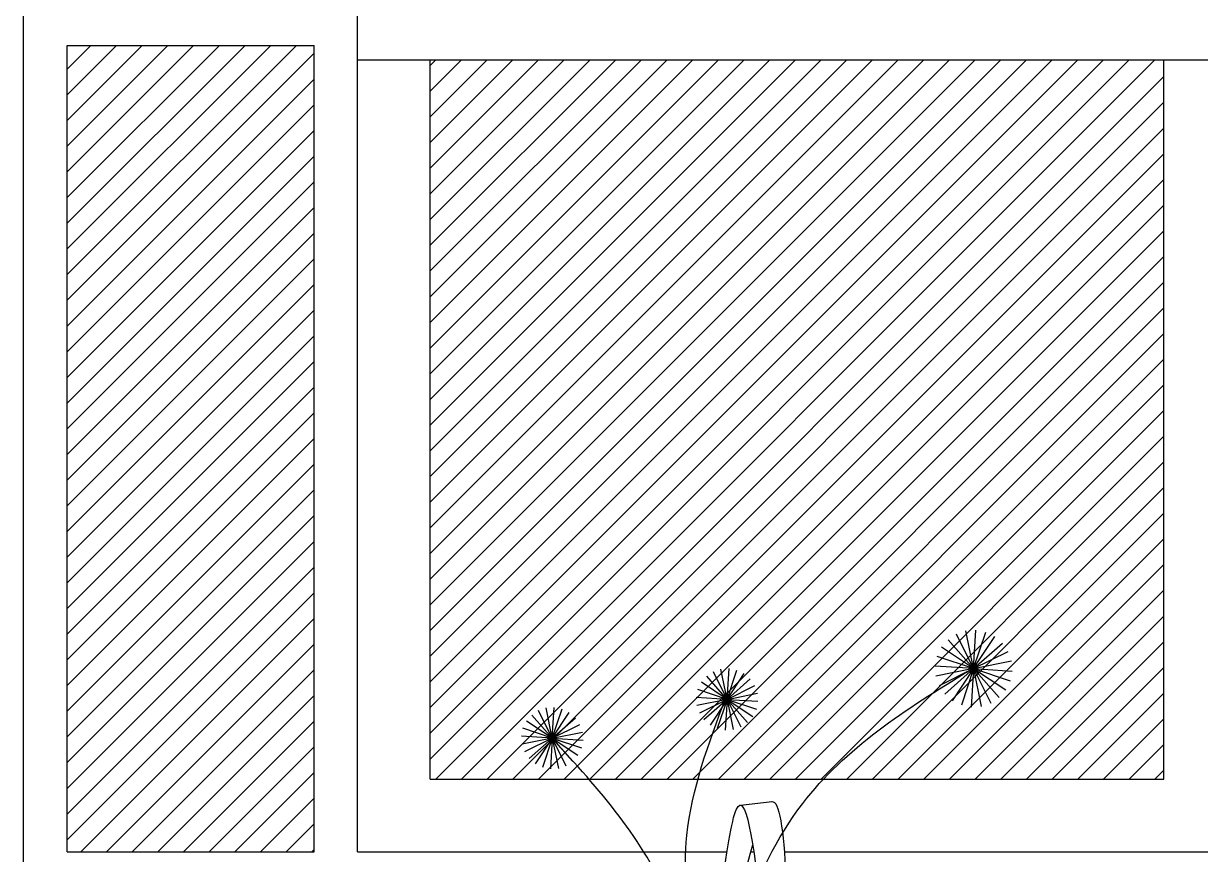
# Model space of a CAD drawing. Extents: x -7 to 295, y -11 to 39.
# Drawn here: x 171.855 to 172.665, y 6.571 to 7.143 of the extents above; entities that cross this region are included whole.
import ezdxf

# ---------------------------------------------------------------- set-up
doc = ezdxf.new("R2010")
doc.units = 0
doc.header["$LTSCALE"] = 20
doc.layers.get('0').update_dxf_attribs({"linetype": 'CONTINUOUS'})
for name, color, linetype in [('TELHADO', 1, 'CONTINUOUS'), ('VEGETAÇÃO', 92, 'CONTINUOUS'), ('VISTAP', 244, 'CONTINUOUS')]:
    doc.layers.add(name, color=color, linetype=linetype)

# ---------------------------------------------------------------- blocks, each defined once
blk = doc.blocks.new('*X272')
at = {"color": 0, "linetype": 'CONTINUOUS'}
for p, q in [((171.8853, 6.97032), (172.04312, 7.12814)), ((171.8853, 6.988), (172.02544, 7.12814)), ((171.8853, 7.00567), (172.00776, 7.12814)), ((171.8853, 7.02335), (171.99009, 7.12814)), ((171.8853, 7.04103), (171.97241, 7.12814)), ((171.8853, 7.05871), (171.95473, 7.12814)), ((171.8853, 7.07638), (171.93705, 7.12814)), ((171.8853, 7.09406), (171.91938, 7.12814)), ((171.8853, 7.11174), (171.9017, 7.12814)), ((171.8853, 6.95264), (172.0553, 7.12264)), ((172.1353, 6.63695), (172.61648, 7.11814)), ((172.1353, 6.65463), (172.5988, 7.11814)), ((172.1353, 6.67231), (172.58113, 7.11814)), ((172.1353, 6.68999), (172.56345, 7.11814)), ((172.1353, 6.70767), (172.54577, 7.11814)), ((172.1353, 6.72534), (172.52809, 7.11814)), ((172.1353, 6.74302), (172.51042, 7.11814)), ((172.1353, 6.7607), (172.49274, 7.11814)), ((172.1353, 6.77838), (172.47506, 7.11814)), ((172.1353, 6.79605), (172.45738, 7.11814)), ((172.1353, 6.81373), (172.43971, 7.11814)), ((172.1353, 6.83141), (172.42203, 7.11814)), ((172.1353, 6.84909), (172.40435, 7.11814)), ((172.1353, 6.86676), (172.38667, 7.11814)), ((172.1353, 6.88444), (172.369, 7.11814)), ((172.1353, 6.90212), (172.35132, 7.11814)), ((172.1353, 6.9198), (172.33364, 7.11814)), ((172.1353, 6.93748), (172.31596, 7.11814)), ((172.1353, 6.95515), (172.29828, 7.11814)), ((172.1353, 6.97283), (172.28061, 7.11814)), ((172.1353, 6.99051), (172.26293, 7.11814)), ((172.1353, 7.00819), (172.24525, 7.11814)), ((172.1353, 7.02586), (172.22757, 7.11814)), ((172.1353, 7.04354), (172.2099, 7.11814)), ((172.1353, 7.06122), (172.19222, 7.11814)), ((172.1353, 7.0789), (172.17454, 7.11814)), ((172.1353, 7.09657), (172.15686, 7.11814)), ((172.1353, 7.11425), (172.13919, 7.11814)), ((172.13916, 6.62314), (172.63416, 7.11814)), ((172.15684, 6.62314), (172.6403, 7.1066)), ((171.8853, 6.93496), (172.0553, 7.10496)), ((171.8853, 6.91728), (172.0553, 7.08728)), ((172.17452, 6.62314), (172.6403, 7.08892)), ((171.8853, 6.89961), (172.0553, 7.06961)), ((172.19219, 6.62314), (172.6403, 7.07124)), ((171.8853, 6.88193), (172.0553, 7.05193)), ((172.20987, 6.62314), (172.6403, 7.05357)), ((171.8853, 6.86425), (172.0553, 7.03425)), ((172.22755, 6.62314), (172.6403, 7.03589)), ((171.8853, 6.84657), (172.0553, 7.01657)), ((172.24523, 6.62314), (172.6403, 7.01821)), ((172.2629, 6.62314), (172.6403, 7.00053)), ((171.8853, 6.8289), (172.0553, 6.9989)), ((171.8853, 6.81122), (172.0553, 6.98122)), ((172.28058, 6.62314), (172.6403, 6.98286)), ((171.8853, 6.79354), (172.0553, 6.96354)), ((172.29826, 6.62314), (172.6403, 6.96518)), ((171.8853, 6.77586), (172.0553, 6.94586)), ((172.31594, 6.62314), (172.6403, 6.9475)), ((171.8853, 6.75819), (172.0553, 6.92819)), ((172.33361, 6.62314), (172.6403, 6.92982)), ((172.35129, 6.62314), (172.6403, 6.91215)), ((171.8853, 6.74051), (172.0553, 6.91051)), ((171.8853, 6.72283), (172.0553, 6.89283)), ((172.36897, 6.62314), (172.6403, 6.89447)), ((171.8853, 6.70515), (172.0553, 6.87515)), ((172.38665, 6.62314), (172.6403, 6.87679)), ((171.8853, 6.68748), (172.0553, 6.85748)), ((172.40433, 6.62314), (172.6403, 6.85911)), ((171.8853, 6.6698), (172.0553, 6.8398)), ((172.422, 6.62314), (172.6403, 6.84143)), ((171.8853, 6.65212), (172.0553, 6.82212)), ((172.43968, 6.62314), (172.6403, 6.82376)), ((172.45736, 6.62314), (172.6403, 6.80608)), ((171.8853, 6.63444), (172.0553, 6.80444)), ((171.8853, 6.61676), (172.0553, 6.78676)), ((172.47504, 6.62314), (172.6403, 6.7884)), ((171.8853, 6.59909), (172.0553, 6.76909)), ((172.49271, 6.62314), (172.6403, 6.77072)), ((171.8853, 6.58141), (172.0553, 6.75141)), ((172.51039, 6.62314), (172.6403, 6.75305)), ((171.89471, 6.57314), (172.0553, 6.73373)), ((172.52807, 6.62314), (172.6403, 6.73537)), ((172.54575, 6.62314), (172.6403, 6.71769)), ((171.91238, 6.57314), (172.0553, 6.71605)), ((171.93006, 6.57314), (172.0553, 6.69838)), ((172.56342, 6.62314), (172.6403, 6.70001)), ((171.94774, 6.57314), (172.0553, 6.6807)), ((172.5811, 6.62314), (172.6403, 6.68234)), ((171.96542, 6.57314), (172.0553, 6.66302)), ((172.59878, 6.62314), (172.6403, 6.66466)), ((171.98309, 6.57314), (172.0553, 6.64534)), ((172.61646, 6.62314), (172.6403, 6.64698)), ((172.00077, 6.57314), (172.0553, 6.62767)), ((172.63413, 6.62314), (172.6403, 6.6293)), ((172.01845, 6.57314), (172.0553, 6.60999)), ((172.03613, 6.57314), (172.0553, 6.59231)), ((172.0538, 6.57314), (172.0553, 6.57463))]:
    blk.add_line(p, q, dxfattribs=at)

msp = doc.modelspace()

# ---------------------------------------------------------------- linework, layer by layer
at = {"layer": 'TELHADO', "color": 244, "linetype": 'CONTINUOUS'}
msp.add_line((171.8853, 7.12814), (172.0553, 7.12814), dxfattribs=at)
at = {"layer": 'VEGETAÇÃO', "color": 10, "linetype": 'CONTINUOUS'}
for p, q in [((172.50932, 6.69915), (172.50405, 6.72517)), ((172.50932, 6.69915), (172.51096, 6.72565)), ((172.50932, 6.69915), (172.49175, 6.71905)), ((172.50932, 6.69915), (172.49749, 6.72292)), ((172.50932, 6.69915), (172.51776, 6.72432)), ((172.50932, 6.69915), (172.52399, 6.72128)), ((172.50932, 6.69915), (172.52921, 6.71673)), ((172.50932, 6.69915), (172.48719, 6.71382)), ((172.50932, 6.69915), (172.53309, 6.71098)), ((172.50932, 6.69915), (172.48282, 6.70079)), ((172.50932, 6.69915), (172.48415, 6.7076)), ((172.50932, 6.69915), (172.53534, 6.70442)), ((172.33964, 6.67802), (172.32558, 6.69394)), ((172.33964, 6.67802), (172.33018, 6.69704)), ((172.33964, 6.67802), (172.33542, 6.69884)), ((172.33964, 6.67802), (172.34095, 6.69922)), ((172.33964, 6.67802), (172.34639, 6.69816)), ((172.33964, 6.67802), (172.35138, 6.69572)), ((172.50932, 6.69915), (172.4833, 6.69388)), ((172.50932, 6.69915), (172.48555, 6.68733)), ((172.50932, 6.69915), (172.48942, 6.68158)), ((172.50932, 6.69915), (172.49465, 6.67703)), ((172.50932, 6.69915), (172.50088, 6.67399)), ((172.50932, 6.69915), (172.50768, 6.67266)), ((172.50932, 6.69915), (172.53581, 6.69751)), ((172.50932, 6.69915), (172.53449, 6.69071)), ((172.50932, 6.69915), (172.53144, 6.68448)), ((172.50932, 6.69915), (172.52689, 6.67926)), ((172.50932, 6.69915), (172.52115, 6.67539)), ((172.50932, 6.69915), (172.51459, 6.67314)), ((172.33964, 6.67802), (172.31951, 6.68478)), ((172.33964, 6.67802), (172.32194, 6.68976)), ((172.33964, 6.67802), (172.35556, 6.69208)), ((172.33964, 6.67802), (172.35865, 6.68748)), ((172.33964, 6.67802), (172.31844, 6.67934)), ((172.33964, 6.67802), (172.31883, 6.67381)), ((172.33964, 6.67802), (172.32063, 6.66856)), ((172.33964, 6.67802), (172.32372, 6.66396)), ((172.33964, 6.67802), (172.3279, 6.66032)), ((172.33964, 6.67802), (172.33289, 6.65789)), ((172.33964, 6.67802), (172.33833, 6.65683)), ((172.33964, 6.67802), (172.36045, 6.68224)), ((172.33964, 6.67802), (172.36084, 6.67671)), ((172.33964, 6.67802), (172.35977, 6.67127)), ((172.33964, 6.67802), (172.35734, 6.66629)), ((172.33964, 6.67802), (172.3537, 6.66211)), ((172.33964, 6.67802), (172.3491, 6.65901)), ((172.33964, 6.67802), (172.34386, 6.65721)), ((172.21925, 6.65131), (172.20979, 6.67033)), ((172.21925, 6.65131), (172.21503, 6.67213)), ((172.21925, 6.65131), (172.22056, 6.67251)), ((172.21925, 6.65131), (172.22601, 6.67145)), ((172.21925, 6.65131), (172.23099, 6.66901)), ((172.21925, 6.65131), (172.20155, 6.66305)), ((172.21925, 6.65131), (172.20519, 6.66723)), ((172.21925, 6.65131), (172.23517, 6.66537)), ((172.21925, 6.65131), (172.23826, 6.66078)), ((172.21925, 6.65131), (172.19806, 6.65263)), ((172.21925, 6.65131), (172.19912, 6.65807)), ((172.21925, 6.65131), (172.24007, 6.65553)), ((172.21925, 6.65131), (172.19844, 6.6471)), ((172.21925, 6.65131), (172.20024, 6.64185)), ((172.21925, 6.65131), (172.20334, 6.63726)), ((172.21925, 6.65131), (172.20752, 6.63361)), ((172.21925, 6.65131), (172.2125, 6.63118)), ((172.21925, 6.65131), (172.21794, 6.63012)), ((172.21925, 6.65131), (172.22347, 6.6305)), ((172.21925, 6.65131), (172.22871, 6.6323)), ((172.21925, 6.65131), (172.23331, 6.6354)), ((172.21925, 6.65131), (172.23695, 6.63958)), ((172.21925, 6.65131), (172.23939, 6.64456)), ((172.21925, 6.65131), (172.24045, 6.65))]:
    msp.add_line(p, q, dxfattribs=at)
at = {"layer": 'VEGETAÇÃO', "linetype": 'CONTINUOUS'}
msp.add_line((172.34875, 6.60519), (172.37075, 6.60767), dxfattribs=at)
for points, knots in [([(172.32421, 6.43426), (172.33985, 6.49682), (172.36795, 6.60922), (172.46244, 6.67152), (172.50627, 6.6977)], [0, 0, 0, 0, 0.1848968, 0.3322442, 0.3322442, 0.3322442, 0.3322442]), ([(172.3244, 6.43529), (172.33175, 6.51134), (172.34546, 6.65296), (172.35784, 6.5828), (172.36343, 6.52744)], [0, 0, 0, 0, 0.1684801, 0.3137458, 0.3137458, 0.3137458, 0.3137458])]:
    msp.add_open_spline(points, degree=3, knots=knots, dxfattribs=at)
for points in [[(172.33643, 6.43739), (172.3119, 6.58428), (172.33866, 6.67887)], [(172.31671, 6.43426), (172.29922, 6.53905), (172.21925, 6.65131)], [(172.33776, 6.43481), (172.37398, 6.54977), (172.45766, 6.24655)]]:
    msp.add_spline(points, degree=3, dxfattribs=at)
for points in [[(172.37047, 6.60764), (172.37558, 6.60861), (172.37851, 6.58869), (172.38008, 6.55563)], [(172.3244, 6.43529), (172.33612, 6.49024), (172.34785, 6.54518), (172.35725, 6.57777)]]:
    msp.add_open_spline(points, degree=3, dxfattribs=at)
at = {"layer": 'VISTAP', "color": 244, "linetype": 'CONTINUOUS'}
for p, q in [((171.8553, 6.54314), (171.8553, 7.74314)), ((172.0853, 6.57314), (172.0853, 7.71314)), ((171.8853, 6.57314), (171.8853, 7.12814)), ((172.0553, 6.57314), (172.0553, 7.12814)), ((172.0853, 7.11814), (173.2253, 7.11814)), ((172.1353, 6.62314), (172.1353, 7.11814)), ((172.6403, 6.62314), (172.6403, 7.11814)), ((172.1353, 6.62314), (172.6403, 6.62314)), ((171.8853, 6.57314), (172.0553, 6.57314)), ((172.0853, 6.57314), (172.33958, 6.57314)), ((172.35594, 6.57314), (172.35797, 6.57314)), ((172.37902, 6.57314), (172.72994, 6.57314))]:
    msp.add_line(p, q, dxfattribs=at)

# ---------------------------------------------------------------- block references
at = {"layer": 'VEGETAÇÃO', "color": 253, "linetype": 'CONTINUOUS'}
msp.add_blockref('*X272', (0, 0), dxfattribs=at)

doc.saveas('drawing.dxf')
